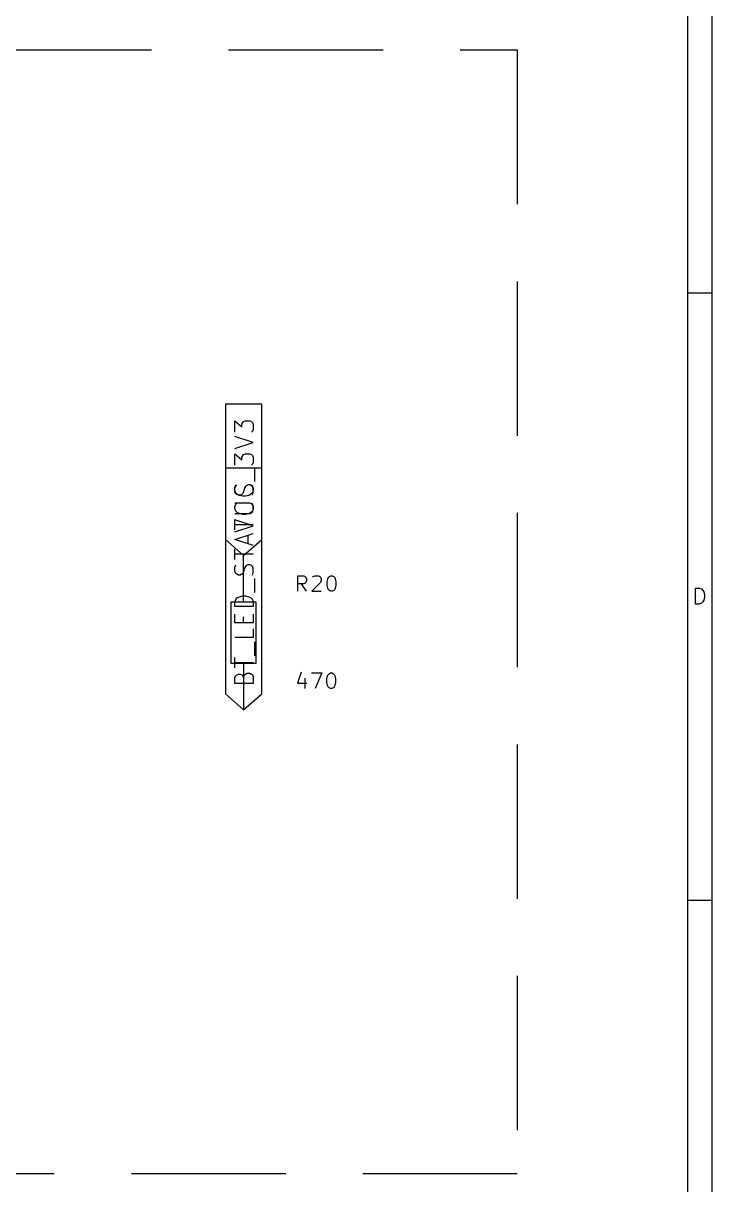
# Model space of a CAD drawing. Extents: x 0.4 to 37.4, y -23 to -0.4.
# Drawn here: x 30.486 to 32.717, y -9.188 to -5.425 of the extents above; entities that cross this region are included whole.
import ezdxf

# ---------------------------------------------------------------- set-up
doc = ezdxf.new("R2010")
doc.units = 0
doc.header["$MEASUREMENT"] = 0
doc.linetypes.add('DASHED', pattern=[0.75, 0.5, -0.25])
for name, color, linetype in [('BLUE3', 171, 'CONTINUOUS'), ('CYAN2', 4, 'CONTINUOUS'), ('GREEN3', 91, 'CONTINUOUS'), ('RED2', 1, 'CONTINUOUS')]:
    doc.layers.add(name, color=color, linetype=linetype)

msp = doc.modelspace()

# ---------------------------------------------------------------- linework, layer by layer
at = {"layer": 'BLUE3', "linetype": 'DASHED'}
for p, q in [((27.4016, -5.5118), (32.0866, -5.5118)), ((32.0866, -5.5118), (32.0866, -9.1528)), ((32.0866, -9.1528), (27.4016, -9.1528))]:
    msp.add_line(p, q, dxfattribs=at)
at = {"layer": 'CYAN2', "linetype": 'CONTINUOUS'}
for p, q in [((31.3755, -7.2653), (31.3755, -7.2153)), ((31.3755, -7.2153), (31.3946, -7.2153)), ((31.3946, -7.2153), (31.3993, -7.2177)), ((31.3993, -7.2177), (31.4017, -7.2201)), ((31.4017, -7.2201), (31.4041, -7.2248)), ((31.4041, -7.2248), (31.4041, -7.232)), ((31.4231, -7.2201), (31.4255, -7.2177)), ((31.4255, -7.2177), (31.4303, -7.2153)), ((31.4303, -7.2153), (31.4422, -7.2153)), ((31.4422, -7.2153), (31.4469, -7.2177)), ((31.4469, -7.2177), (31.4493, -7.2201)), ((31.4493, -7.2201), (31.4517, -7.2248)), ((31.4517, -7.2248), (31.4517, -7.2296)), ((31.4707, -7.2344), (31.4731, -7.2248)), ((31.4731, -7.2248), (31.4755, -7.2201)), ((31.4755, -7.2201), (31.4779, -7.2177)), ((31.4779, -7.2177), (31.4826, -7.2153)), ((31.4826, -7.2153), (31.4874, -7.2153)), ((31.4874, -7.2153), (31.4922, -7.2177)), ((31.4922, -7.2177), (31.4946, -7.2201)), ((31.4946, -7.2201), (31.4969, -7.2248)), ((31.4969, -7.2248), (31.4993, -7.2344)), ((31.3946, -7.2415), (31.3755, -7.2415)), ((31.4041, -7.2653), (31.3874, -7.2415)), ((31.3993, -7.2391), (31.3946, -7.2415)), ((31.4017, -7.2368), (31.3993, -7.2391)), ((31.4041, -7.232), (31.4017, -7.2368)), ((31.4493, -7.2368), (31.4207, -7.2653)), ((31.4517, -7.2296), (31.4493, -7.2368)), ((31.4707, -7.2463), (31.4707, -7.2344)), ((31.4731, -7.2558), (31.4707, -7.2463)), ((31.4755, -7.2606), (31.4731, -7.2558)), ((31.4779, -7.2629), (31.4755, -7.2606)), ((31.4826, -7.2653), (31.4779, -7.2629)), ((31.4922, -7.2629), (31.4874, -7.2653)), ((31.4946, -7.2606), (31.4922, -7.2629)), ((31.4969, -7.2558), (31.4946, -7.2606)), ((31.4993, -7.2463), (31.4969, -7.2558)), ((31.4993, -7.2344), (31.4993, -7.2463)), ((31.4207, -7.2653), (31.4517, -7.2653)), ((31.4874, -7.2653), (31.4826, -7.2653)), ((31.3862, -7.5279), (31.3743, -7.5636)), ((31.3743, -7.5636), (31.4053, -7.5636)), ((31.3981, -7.547), (31.3981, -7.5803)), ((31.4196, -7.5303), (31.4529, -7.5303)), ((31.4529, -7.5303), (31.4315, -7.5803)), ((31.4696, -7.5493), (31.4719, -7.5398)), ((31.4696, -7.5612), (31.4696, -7.5493)), ((31.4719, -7.5708), (31.4696, -7.5612)), ((31.4719, -7.5398), (31.4743, -7.535)), ((31.4743, -7.535), (31.4767, -7.5327)), ((31.4767, -7.5327), (31.4815, -7.5303)), ((31.4815, -7.5303), (31.4862, -7.5303)), ((31.4862, -7.5303), (31.491, -7.5327)), ((31.491, -7.5327), (31.4934, -7.535)), ((31.4934, -7.535), (31.4957, -7.5398)), ((31.4957, -7.5398), (31.4981, -7.5493)), ((31.4981, -7.5612), (31.4957, -7.5708)), ((31.4981, -7.5493), (31.4981, -7.5612)), ((31.4743, -7.5755), (31.4719, -7.5708)), ((31.4767, -7.5779), (31.4743, -7.5755)), ((31.4815, -7.5803), (31.4767, -7.5779)), ((31.4862, -7.5803), (31.4815, -7.5803)), ((31.491, -7.5779), (31.4862, -7.5803)), ((31.4934, -7.5755), (31.491, -7.5779)), ((31.4957, -7.5708), (31.4934, -7.5755))]:
    msp.add_line(p, q, dxfattribs=at)
at = {"layer": 'GREEN3', "linetype": 'CONTINUOUS'}
for p, q in [((31.2, -7.25), (31.2, -7.15)), ((31.2, -7.55), (31.2, -7.65))]:
    msp.add_line(p, q, dxfattribs=at)
at = {"layer": 'RED2', "linetype": 'CONTINUOUS'}
for p, q in [((32.7165, -0.3937), (32.7165, -22.9921)), ((32.6378, -0.4724), (32.6378, -22.9134)), ((32.7165, -6.2992), (32.6378, -6.2992)), ((31.2, -6.6595), (31.1409, -6.6595)), ((31.1409, -6.6595), (31.1409, -7.0983)), ((31.2591, -6.6595), (31.2, -6.6595)), ((31.2591, -7.0983), (31.2591, -6.6595)), ((31.1721, -6.7497), (31.1721, -6.7131)), ((31.1721, -6.7131), (31.1946, -6.7328)), ((31.1946, -6.7244), (31.1974, -6.7188)), ((31.1946, -6.7328), (31.1946, -6.7244)), ((31.1974, -6.7188), (31.2002, -6.7159)), ((31.2002, -6.7159), (31.2058, -6.7131)), ((31.2058, -6.7131), (31.2199, -6.7131)), ((31.2199, -6.7131), (31.2255, -6.7159)), ((31.2255, -6.7159), (31.2283, -6.7188)), ((31.2283, -6.7188), (31.2312, -6.7244)), ((31.2312, -6.7244), (31.2312, -6.7412)), ((31.2312, -6.7834), (31.1721, -6.7637)), ((31.2283, -6.7469), (31.2255, -6.7497)), ((31.2312, -6.7412), (31.2283, -6.7469)), ((31.1721, -6.8031), (31.2312, -6.7834)), ((31.1721, -6.8565), (31.1721, -6.82)), ((31.1721, -6.82), (31.1946, -6.8397)), ((31.1946, -6.8312), (31.1974, -6.8256)), ((31.1946, -6.8397), (31.1946, -6.8312)), ((31.1974, -6.8256), (31.2002, -6.8228)), ((31.2002, -6.8228), (31.2058, -6.82)), ((31.2058, -6.82), (31.2199, -6.82)), ((31.2199, -6.82), (31.2255, -6.8228)), ((31.2255, -6.8228), (31.2283, -6.8256)), ((31.2283, -6.8256), (31.2312, -6.8312)), ((31.2312, -6.8481), (31.2283, -6.8537)), ((31.2312, -6.8312), (31.2312, -6.8481)), ((31.2, -6.867), (31.1409, -6.867)), ((31.1409, -6.867), (31.1409, -7.5983)), ((31.2591, -6.867), (31.2, -6.867)), ((31.2283, -6.8537), (31.2255, -6.8565)), ((31.2368, -6.91), (31.2368, -6.865)), ((31.2591, -7.5983), (31.2591, -6.867)), ((31.1721, -6.9291), (31.1749, -6.9207)), ((31.1721, -6.9325), (31.1749, -6.924)), ((31.1749, -6.924), (31.1777, -6.9212)), ((31.2087, -6.9235), (31.2058, -6.9263)), ((31.2143, -6.9207), (31.2087, -6.9235)), ((31.2199, -6.9207), (31.2143, -6.9207)), ((31.2255, -6.9235), (31.2199, -6.9207)), ((31.2255, -6.9212), (31.2283, -6.924)), ((31.2283, -6.9263), (31.2255, -6.9235)), ((31.2283, -6.924), (31.2312, -6.9325)), ((31.1721, -6.9432), (31.1721, -6.9291)), ((31.1721, -6.9381), (31.1721, -6.9325)), ((31.1749, -6.9465), (31.1721, -6.9381)), ((31.1749, -6.9488), (31.1721, -6.9432)), ((31.1805, -6.9522), (31.1749, -6.9465)), ((31.1777, -6.9516), (31.1749, -6.9488)), ((31.1833, -6.9544), (31.1777, -6.9516)), ((31.1862, -6.955), (31.1805, -6.9522)), ((31.189, -6.9544), (31.1833, -6.9544)), ((31.1974, -6.9578), (31.1862, -6.955)), ((31.1946, -6.9516), (31.189, -6.9544)), ((31.1974, -6.9488), (31.1946, -6.9516)), ((31.2002, -6.9432), (31.1974, -6.9488)), ((31.2058, -6.9578), (31.1974, -6.9578)), ((31.203, -6.9319), (31.2002, -6.9432)), ((31.2058, -6.9263), (31.203, -6.9319)), ((31.2171, -6.955), (31.2058, -6.9578)), ((31.2227, -6.9522), (31.2171, -6.955)), ((31.2283, -6.9465), (31.2227, -6.9522)), ((31.2312, -6.9319), (31.2283, -6.9263)), ((31.2312, -6.9381), (31.2283, -6.9465)), ((31.2283, -6.9544), (31.2312, -6.946)), ((31.2312, -6.946), (31.2312, -6.9319)), ((31.2312, -6.9325), (31.2312, -6.9381)), ((31.2199, -6.9797), (31.1721, -6.9797)), ((31.1721, -6.9915), (31.1749, -6.9831)), ((31.1721, -6.9972), (31.1721, -6.9915)), ((31.1749, -7.0056), (31.1721, -6.9972)), ((31.1749, -6.9831), (31.1777, -6.9803)), ((31.2255, -6.9825), (31.2199, -6.9797)), ((31.2255, -6.9803), (31.2283, -6.9831)), ((31.2283, -6.9853), (31.2255, -6.9825)), ((31.2283, -6.9831), (31.2312, -6.9915)), ((31.2312, -6.991), (31.2283, -6.9853)), ((31.2312, -6.9972), (31.2283, -7.0056)), ((31.2312, -7.0022), (31.2312, -6.991)), ((31.2312, -6.9915), (31.2312, -6.9972)), ((31.1721, -7.0135), (31.2199, -7.0135)), ((31.1721, -7.0669), (31.1721, -7.0331)), ((31.2312, -7.0534), (31.1721, -7.0337)), ((31.1805, -7.0112), (31.1749, -7.0056)), ((31.1862, -7.014), (31.1805, -7.0112)), ((31.1974, -7.0168), (31.1862, -7.014)), ((31.2058, -7.0168), (31.1974, -7.0168)), ((31.2171, -7.014), (31.2058, -7.0168)), ((31.2227, -7.0112), (31.2171, -7.014)), ((31.2199, -7.0135), (31.2255, -7.0106)), ((31.2283, -7.0056), (31.2227, -7.0112)), ((31.2255, -7.0106), (31.2283, -7.0078)), ((31.2283, -7.0078), (31.2312, -7.0022)), ((31.2312, -7.05), (31.1721, -7.05)), ((31.1721, -7.0731), (31.2312, -7.0534)), ((31.1409, -7.0983), (31.2, -7.15)), ((31.1721, -7.0978), (31.2312, -7.0781)), ((31.2312, -7.1175), (31.1721, -7.0978)), ((31.2, -7.15), (31.2591, -7.0983)), ((31.2143, -7.1119), (31.2143, -7.0838)), ((31.1721, -7.1625), (31.1721, -7.1288)), ((31.2312, -7.1456), (31.1721, -7.1456)), ((31.1721, -7.1878), (31.1749, -7.1794)), ((31.1721, -7.2019), (31.1721, -7.1878)), ((31.2058, -7.185), (31.203, -7.1906)), ((31.2087, -7.1822), (31.2058, -7.185)), ((31.2143, -7.1794), (31.2087, -7.1822)), ((31.2199, -7.1794), (31.2143, -7.1794)), ((31.2255, -7.1822), (31.2199, -7.1794)), ((31.2283, -7.185), (31.2255, -7.1822)), ((31.2312, -7.1906), (31.2283, -7.185)), ((31.1749, -7.2075), (31.1721, -7.2019)), ((31.1777, -7.2103), (31.1749, -7.2075)), ((31.1833, -7.2131), (31.1777, -7.2103)), ((31.189, -7.2131), (31.1833, -7.2131)), ((31.1946, -7.2103), (31.189, -7.2131)), ((31.1974, -7.2075), (31.1946, -7.2103)), ((31.2002, -7.2019), (31.1974, -7.2075)), ((31.203, -7.1906), (31.2002, -7.2019)), ((31.2283, -7.2131), (31.2312, -7.2047)), ((31.2312, -7.2047), (31.2312, -7.1906)), ((31.2368, -7.2694), (31.2368, -7.2244)), ((31.2, -7.3), (31.2, -7.25)), ((32.6638, -7.3068), (32.6638, -7.2557)), ((32.6638, -7.2557), (32.6759, -7.2557)), ((32.6759, -7.2557), (32.6833, -7.2581)), ((32.6833, -7.2581), (32.6881, -7.263)), ((32.6881, -7.263), (32.6906, -7.2678)), ((31.16, -7.5), (31.16, -7.3)), ((31.16, -7.3), (31.24, -7.3)), ((31.1721, -7.3003), (31.1749, -7.2919)), ((31.1721, -7.3144), (31.1721, -7.3003)), ((31.1749, -7.2919), (31.1805, -7.2862)), ((31.1805, -7.2862), (31.1862, -7.2834)), ((31.1862, -7.2834), (31.1974, -7.2806)), ((31.1974, -7.2806), (31.2058, -7.2806)), ((31.2058, -7.2806), (31.2171, -7.2834)), ((31.2171, -7.2834), (31.2227, -7.2862)), ((31.2227, -7.2862), (31.2283, -7.2919)), ((31.2283, -7.2919), (31.2312, -7.3003)), ((31.2312, -7.3003), (31.2312, -7.3144)), ((31.24, -7.3), (31.24, -7.5)), ((32.6881, -7.2995), (32.6833, -7.3044)), ((32.6906, -7.2946), (32.6881, -7.2995)), ((32.6906, -7.2678), (32.693, -7.2776)), ((32.693, -7.2849), (32.6906, -7.2946)), ((32.693, -7.2776), (32.693, -7.2849)), ((31.2312, -7.3144), (31.1721, -7.3144)), ((32.6759, -7.3068), (32.6638, -7.3068)), ((32.6833, -7.3044), (32.6759, -7.3068)), ((31.1721, -7.3678), (31.1721, -7.3397)), ((31.2312, -7.3678), (31.1721, -7.3678)), ((31.2002, -7.3678), (31.2002, -7.3481)), ((31.2312, -7.3397), (31.2312, -7.3678)), ((31.2312, -7.3875), (31.2312, -7.4156)), ((31.2312, -7.4156), (31.1721, -7.4156)), ((31.2368, -7.4747), (31.2368, -7.4297)), ((31.1721, -7.514), (31.1721, -7.4803)), ((31.24, -7.5), (31.16, -7.5)), ((31.2312, -7.4972), (31.1721, -7.4972)), ((31.2, -7.5), (31.2, -7.55)), ((31.1721, -7.545), (31.1749, -7.5393)), ((31.1721, -7.5646), (31.1721, -7.545)), ((31.1749, -7.5393), (31.1777, -7.5365)), ((31.1777, -7.5365), (31.1833, -7.5337)), ((31.1833, -7.5337), (31.189, -7.5337)), ((31.189, -7.5337), (31.1946, -7.5365)), ((31.1946, -7.5365), (31.1974, -7.5393)), ((31.1974, -7.5393), (31.2002, -7.545)), ((31.2002, -7.545), (31.203, -7.5365)), ((31.2002, -7.545), (31.2002, -7.5646)), ((31.203, -7.5365), (31.2058, -7.5337)), ((31.2058, -7.5337), (31.2115, -7.5309)), ((31.2115, -7.5309), (31.2199, -7.5309)), ((31.2199, -7.5309), (31.2255, -7.5337)), ((31.2255, -7.5337), (31.2283, -7.5365)), ((31.2283, -7.5365), (31.2312, -7.5421)), ((31.2312, -7.5421), (31.2312, -7.5646)), ((31.1409, -7.5983), (31.2, -7.65)), ((31.2312, -7.5646), (31.1721, -7.5646)), ((31.2, -7.65), (31.2591, -7.5983)), ((32.7165, -8.2677), (32.6378, -8.2677))]:
    msp.add_line(p, q, dxfattribs=at)

doc.saveas('drawing.dxf')
